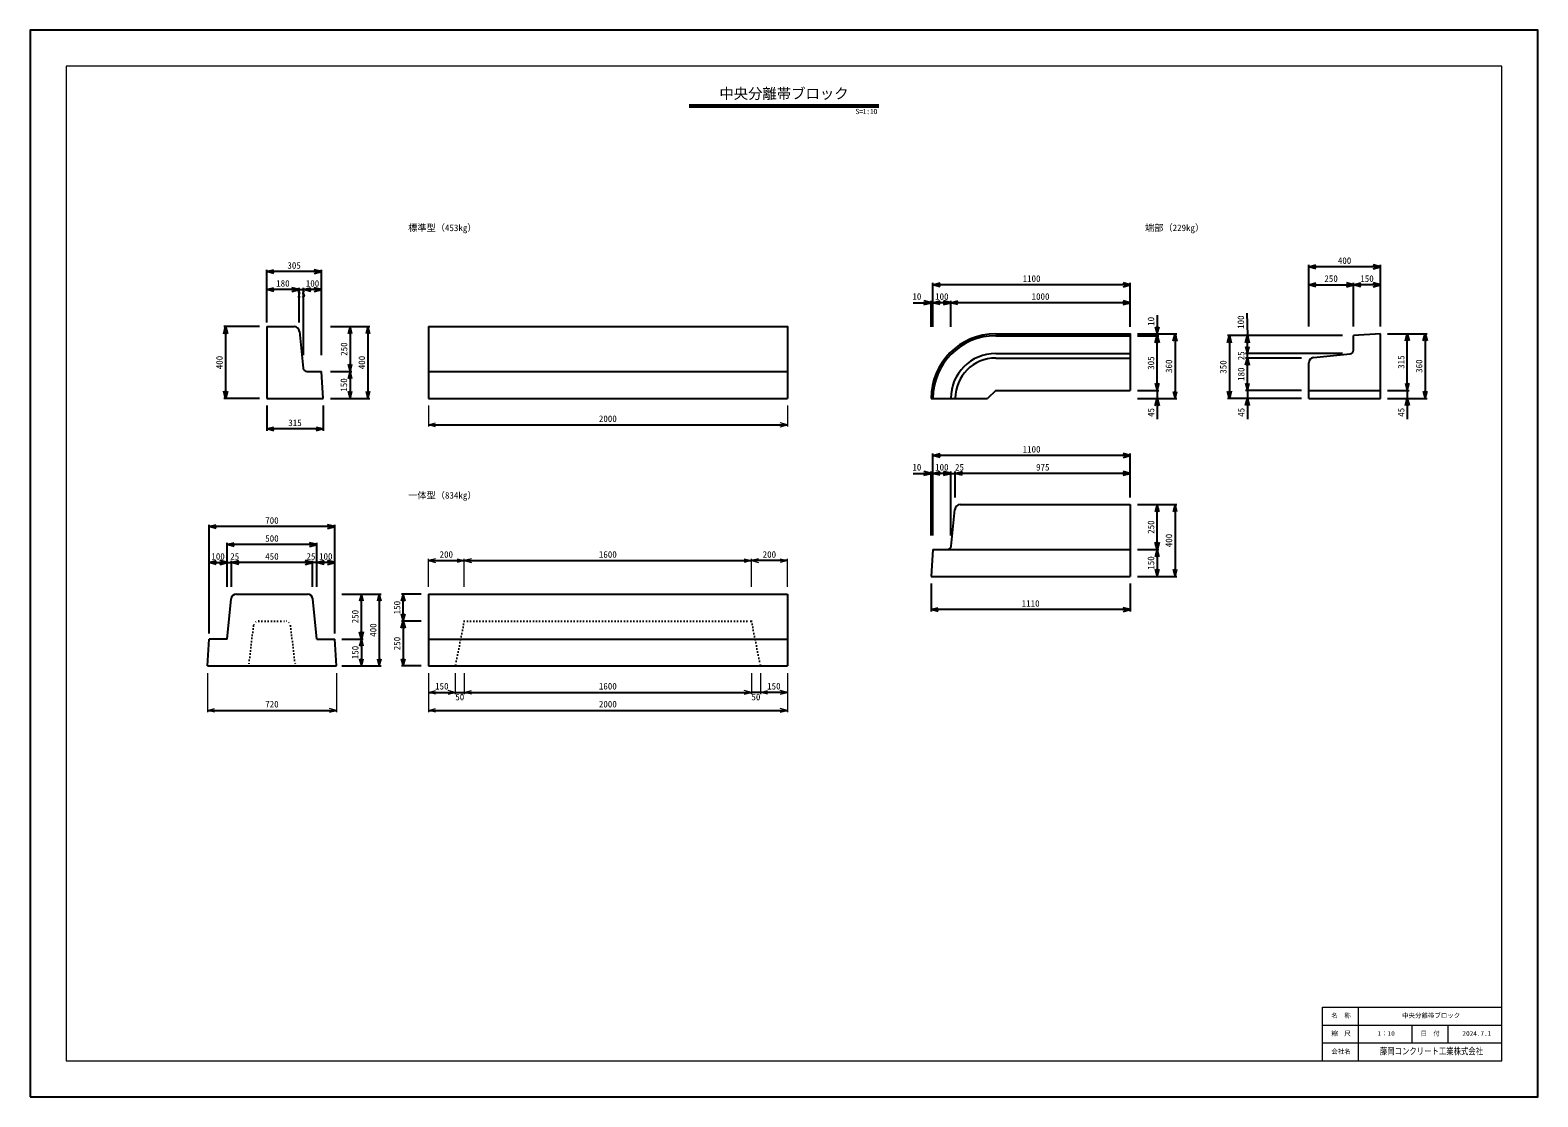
# Model space of a CAD drawing. Units: millimetres, scale not verified. Extents: x -4200 to 4200, y -2970 to 2970.
import ezdxf
from ezdxf.enums import TextEntityAlignment as Align

# ---------------------------------------------------------------- set-up
doc = ezdxf.new("R2010")
doc.units = ezdxf.units.MM
doc.header["$LTSCALE"] = 10
doc.linetypes.add('DOTTED', pattern=[1.75, 0.25, -1.5])
for name, color, linetype, lineweight in [('0-0_DIM', 7, 'Continuous', 25), ('0-1_Defpoints', 5, 'Continuous', 25), ('0-2_OUTLINE', 3, 'Continuous', 25), ('0-3_OUTLINE2', 4, 'DOTTED', 25), ('0-4_TXT', 7, 'Continuous', 25), ('0-5_WAKU', 3, 'Continuous', 13), ('0-6_WAKU-LINE', 7, 'Continuous', 13)]:
    doc.layers.add(name, color=color, linetype=linetype, lineweight=lineweight)
doc.layers.add('0-7_WAKU-TXT', color=7, linetype='Continuous')
doc.styles.add('ＭＳ ゴシック', font='')
doc.styles.get('ＭＳ ゴシック').set_extended_font_data('MS Gothic')

msp = doc.modelspace()

# ---------------------------------------------------------------- linework, layer by layer
at = {"layer": '0-0_DIM'}
for p, q in [((-2881.77, 1341.73), (-2881.77, 1635.33)), ((-2576.77, 1625.33), (-2881.77, 1625.33)), ((-2576.77, 1159.8), (-2576.77, 1635.33)), ((2923.26, 1319.19), (2923.26, 1662.32)), ((3323.26, 1652.32), (2923.26, 1652.32)), ((3323.26, 1319.19), (3323.26, 1662.32)), ((-2701.77, 1525.33), (-2881.77, 1525.33)), ((-2701.77, 1341.73), (-2701.77, 1535.33)), ((-2701.77, 1525.33), (-2676.77, 1525.33)), ((-2676.77, 1159.8), (-2676.77, 1535.33)), ((-2576.77, 1525.33), (-2676.77, 1525.33)), ((829.35, 1318.49), (829.35, 1562.32)), ((1929.35, 1552.32), (829.35, 1552.32)), ((1929.35, 1318.49), (1929.35, 1562.32)), ((2923.26, 1552.32), (3173.26, 1552.32)), ((3173.26, 1319.19), (3173.26, 1562.32)), ((3323.26, 1552.32), (3173.26, 1552.32)), ((719.35, 1452.32), (819.35, 1452.32)), ((819.35, 1318.49), (819.35, 1462.32)), ((829.35, 1452.32), (819.35, 1452.32)), ((929.35, 1452.32), (829.35, 1452.32)), ((929.35, 1318.49), (929.35, 1462.32)), ((1929.35, 1452.32), (929.35, 1452.32)), ((2078.73, 1382.85), (2078.73, 1278.49)), ((2579.28, 1394.09), (2581.48, 1269.19)), ((-2921.77, 1319.19), (-3121.01, 1319.19)), ((-3111.01, 1319.19), (-3111.01, 919.19)), ((-2527.35, 1319.19), (-2307.97, 1319.19)), ((-2417.97, 1319.19), (-2417.97, 1069.19)), ((-2317.97, 1319.19), (-2317.97, 919.19)), ((1969.35, 1278.49), (2188.73, 1278.49)), ((1969.35, 1268.49), (2088.73, 1268.49)), ((2178.73, 1278.49), (2178.73, 918.49)), ((3110.73, 1269.19), (2471.48, 1269.19)), ((2481.48, 1269.19), (2481.48, 919.19)), ((3363.26, 1279.19), (3582.64, 1279.19)), ((3472.64, 964.19), (3472.64, 1279.19)), ((3572.64, 1279.19), (3572.64, 919.19)), ((3110.73, 1169.19), (2571.48, 1169.19)), ((2883.26, 1144.19), (2571.48, 1144.19)), ((2581.48, 964.19), (2581.48, 1144.19)), ((-2527.35, 1069.19), (-2407.97, 1069.19)), ((-2417.97, 1069.19), (-2417.97, 919.19)), ((1969.35, 963.49), (2088.73, 963.49)), ((2078.73, 963.49), (2078.73, 918.49)), ((2883.26, 964.19), (2571.48, 964.19)), ((2581.48, 964.19), (2581.48, 919.19)), ((3363.26, 964.19), (3482.64, 964.19)), ((3472.64, 964.19), (3472.64, 919.19)), ((-2921.77, 919.19), (-3121.01, 919.19)), ((-2881.77, 879.19), (-2881.77, 739.19)), ((-2566.77, 879.19), (-2566.77, 739.19)), ((-2527.35, 919.19), (-2307.97, 919.19)), ((1969.35, 918.49), (2188.73, 918.49)), ((2078.73, 918.49), (2078.73, 803.81)), ((2883.26, 919.19), (2471.48, 919.19)), ((2581.48, 919.19), (2581.48, 804.51)), ((3363.26, 919.19), (3582.64, 919.19)), ((3472.64, 919.19), (3472.64, 804.51)), ((-1981.39, 772.05), (18.61, 772.05)), ((-2566.77, 749.19), (-2881.77, 749.19)), ((829.35, 155.75), (829.35, 611.76)), ((1929.35, 601.76), (829.35, 601.76)), ((1929.35, 367.93), (1929.35, 611.76)), ((819.35, 155.75), (819.35, 511.76)), ((929.35, 155.75), (929.35, 511.76)), ((954.35, 367.93), (954.35, 511.76)), ((719.35, 501.76), (819.35, 501.76)), ((829.35, 501.76), (819.35, 501.76)), ((929.35, 501.76), (829.35, 501.76)), ((929.35, 501.76), (954.35, 501.76)), ((1929.35, 501.76), (954.35, 501.76)), ((1969.35, 327.93), (2188.73, 327.93)), ((2078.73, 77.93), (2078.73, 327.93)), ((2178.73, 327.93), (2178.73, -72.07)), ((-3202.85, -390.59), (-3202.85, 215.16)), ((-2502.85, 205.16), (-3202.85, 205.16)), ((-2502.85, -390.59), (-2502.85, 215.16)), ((-3102.85, -130.59), (-3102.85, 115.16)), ((-2602.85, 105.16), (-3102.85, 105.16)), ((-2602.85, -130.59), (-2602.85, 115.16)), ((-3202.85, 5.16), (-3102.85, 5.16)), ((-3102.85, 5.16), (-3077.85, 5.16)), ((-3077.85, -130.59), (-3077.85, 15.16)), ((-2627.85, 5.16), (-3077.85, 5.16)), ((-2627.85, -130.59), (-2627.85, 15.16)), ((-2602.85, 5.16), (-2627.85, 5.16)), ((-2502.85, 5.16), (-2602.85, 5.16)), ((-1981.39, 15.88), (-1781.39, 15.88)), ((-1781.39, 15.88), (-181.39, 15.88)), ((18.61, 15.88), (-181.39, 15.88)), ((1969.35, 77.93), (2089.11, 77.93)), ((2078.73, 77.93), (2078.73, -72.07)), ((1969.35, -72.07), (2188.73, -72.07)), ((819.35, -112.07), (819.35, -266.86)), ((1929.35, -112.07), (1929.35, -266.86)), ((-2462.85, -170.59), (-2244.7, -170.59)), ((-2354.7, -420.59), (-2354.7, -170.59)), ((-2254.7, -170.59), (-2254.7, -570.59)), ((-2021.39, -170.59), (-2131.54, -170.59)), ((-2121.54, -320.59), (-2121.54, -170.59)), ((-2021.39, -320.59), (-2131.92, -320.59)), ((-2121.54, -320.59), (-2121.54, -570.59)), ((1929.35, -256.86), (819.35, -256.86)), ((-2462.85, -420.59), (-2344.32, -420.59)), ((-2354.7, -420.59), (-2354.7, -570.59)), ((-2462.85, -570.59), (-2244.7, -570.59)), ((-2021.39, -570.59), (-2131.54, -570.59)), ((-1981.39, -717.72), (-1831.39, -717.72)), ((-1831.39, -717.72), (-1781.39, -717.72)), ((-1781.39, -717.72), (-181.39, -717.72)), ((-131.39, -717.72), (-181.39, -717.72)), ((18.61, -717.72), (-131.39, -717.72)), ((-3212.85, -817.72), (-2492.85, -817.72)), ((-1981.39, -817.72), (18.61, -817.72))]:
    msp.add_line(p, q, dxfattribs=at)
at = {"layer": '0-0_DIM', "lineweight": 13}
for p, q in [((-1981.39, 879.19), (-1981.39, 762.05)), ((18.61, 879.19), (18.61, 762.05)), ((-1981.39, -130.59), (-1981.39, 25.88)), ((-1781.39, -130.59), (-1781.39, 25.88)), ((-181.39, -130.59), (-181.39, 25.88)), ((18.61, -130.59), (18.61, 25.88)), ((-3212.85, -610.59), (-3212.85, -827.72)), ((-2492.85, -610.59), (-2492.85, -827.72)), ((-1981.39, -610.59), (-1981.39, -827.72)), ((-1981.39, -610.59), (-1981.39, -727.72)), ((-1831.39, -610.59), (-1831.39, -727.72)), ((-1781.39, -610.59), (-1781.39, -727.72)), ((-181.39, -610.59), (-181.39, -727.72)), ((-131.39, -610.59), (-131.39, -727.72)), ((18.61, -610.59), (18.61, -827.72)), ((18.61, -610.59), (18.61, -727.72))]:
    msp.add_line(p, q, dxfattribs=at)
at = {"layer": '0-0_DIM'}
for points in [[(-2841.77, 1614.62), (-2881.77, 1625.33), (-2841.77, 1636.05)], [(-2616.77, 1614.62), (-2576.77, 1625.33), (-2616.77, 1636.05)], [(2963.26, 1641.6), (2923.26, 1652.32), (2963.26, 1663.04)], [(3283.26, 1641.6), (3323.26, 1652.32), (3283.26, 1663.04)], [(-2841.77, 1514.62), (-2881.77, 1525.33), (-2841.77, 1536.05)], [(-2741.77, 1514.62), (-2701.77, 1525.33), (-2741.77, 1536.05)], [(-2636.77, 1514.62), (-2676.77, 1525.33), (-2636.77, 1536.05)], [(-2616.77, 1514.62), (-2576.77, 1525.33), (-2616.77, 1536.05)], [(869.35, 1541.6), (829.35, 1552.32), (869.35, 1563.04)], [(1889.35, 1541.6), (1929.35, 1552.32), (1889.35, 1563.04)], [(2963.26, 1541.6), (2923.26, 1552.32), (2963.26, 1563.04)], [(3133.26, 1541.6), (3173.26, 1552.32), (3133.26, 1563.04)], [(3213.26, 1541.6), (3173.26, 1552.32), (3213.26, 1563.04)], [(3283.26, 1541.6), (3323.26, 1552.32), (3283.26, 1563.04)], [(779.35, 1441.6), (819.35, 1452.32), (779.35, 1463.04)], [(869.35, 1441.6), (829.35, 1452.32), (869.35, 1463.04)], [(889.35, 1441.6), (929.35, 1452.32), (889.35, 1463.04)], [(969.35, 1441.6), (929.35, 1452.32), (969.35, 1463.04)], [(1889.35, 1441.6), (1929.35, 1452.32), (1889.35, 1463.04)], [(-3121.72, 1279.19), (-3111.01, 1319.19), (-3100.29, 1279.19)], [(-2407.26, 1279.19), (-2417.97, 1319.19), (-2428.69, 1279.19)], [(-2307.26, 1279.19), (-2317.97, 1319.19), (-2328.69, 1279.19)], [(2068.01, 1318.49), (2078.73, 1278.49), (2089.45, 1318.49)], [(2068.01, 1228.49), (2078.73, 1268.49), (2089.45, 1228.49)], [(2078.73, 963.49), (2078.73, 1268.49), (2078.73, 1278.49)], [(2168.01, 1238.49), (2178.73, 1278.49), (2189.45, 1238.49)], [(2470.76, 1229.19), (2481.48, 1269.19), (2492.19, 1229.19)], [(2570.76, 1229.19), (2581.48, 1269.19), (2592.19, 1229.19)], [(2581.48, 1144.19), (2581.48, 1169.19), (2581.48, 1269.19)], [(3461.92, 1239.19), (3472.64, 1279.19), (3483.36, 1239.19)], [(3561.92, 1239.19), (3572.64, 1279.19), (3583.36, 1239.19)], [(2570.76, 1209.19), (2581.48, 1169.19), (2592.19, 1209.19)], [(-2428.69, 1109.19), (-2417.97, 1069.19), (-2407.26, 1109.19)], [(2570.76, 1104.19), (2581.48, 1144.19), (2592.19, 1104.19)], [(-2407.26, 1029.19), (-2417.97, 1069.19), (-2428.69, 1029.19)], [(-3100.29, 959.19), (-3111.01, 919.19), (-3121.72, 959.19)], [(-2428.69, 959.19), (-2417.97, 919.19), (-2407.26, 959.19)], [(-2328.69, 959.19), (-2317.97, 919.19), (-2307.26, 959.19)], [(2068.01, 1003.49), (2078.73, 963.49), (2089.45, 1003.49)], [(2168.01, 958.49), (2178.73, 918.49), (2189.45, 958.49)], [(2492.19, 959.19), (2481.48, 919.19), (2470.76, 959.19)], [(2570.76, 1004.19), (2581.48, 964.19), (2592.19, 1004.19)], [(3461.92, 1004.19), (3472.64, 964.19), (3483.36, 1004.19)], [(3561.92, 959.19), (3572.64, 919.19), (3583.36, 959.19)], [(2068.01, 878.49), (2078.73, 918.49), (2089.45, 878.49)], [(2570.76, 879.19), (2581.48, 919.19), (2592.19, 879.19)], [(3461.92, 879.19), (3472.64, 919.19), (3483.36, 879.19)], [(-2841.77, 738.47), (-2881.77, 749.19), (-2841.77, 759.91)], [(-2606.77, 759.91), (-2566.77, 749.19), (-2606.77, 738.47)], [(869.35, 591.04), (829.35, 601.76), (869.35, 612.48)], [(1889.35, 591.04), (1929.35, 601.76), (1889.35, 612.48)], [(779.35, 491.04), (819.35, 501.76), (779.35, 512.48)], [(869.35, 491.04), (829.35, 501.76), (869.35, 512.48)], [(889.35, 491.04), (929.35, 501.76), (889.35, 512.48)], [(994.35, 491.04), (954.35, 501.76), (994.35, 512.48)], [(1889.35, 491.04), (1929.35, 501.76), (1889.35, 512.48)], [(2089.45, 287.93), (2078.73, 327.93), (2068.01, 287.93)], [(2189.45, 287.93), (2178.73, 327.93), (2168.01, 287.93)], [(-3162.85, 194.44), (-3202.85, 205.16), (-3162.85, 215.88)], [(-2542.85, 194.44), (-2502.85, 205.16), (-2542.85, 215.88)], [(-3062.85, 94.44), (-3102.85, 105.16), (-3062.85, 115.88)], [(-2642.85, 94.44), (-2602.85, 105.16), (-2642.85, 115.88)], [(2089.45, 117.93), (2078.73, 77.93), (2068.01, 117.93)], [(-3162.85, -5.56), (-3202.85, 5.16), (-3162.85, 15.88)], [(-3142.85, -5.56), (-3102.85, 5.16), (-3142.85, 15.88)], [(-3037.85, -5.56), (-3077.85, 5.16), (-3037.85, 15.88)], [(-2667.85, -5.56), (-2627.85, 5.16), (-2667.85, 15.88)], [(-2562.85, -5.56), (-2602.85, 5.16), (-2562.85, 15.88)], [(-2542.85, -5.56), (-2502.85, 5.16), (-2542.85, 15.88)], [(2089.45, 37.93), (2078.73, 77.93), (2068.01, 37.93)], [(2068.01, -32.07), (2078.73, -72.07), (2089.45, -32.07)], [(2168.01, -32.07), (2178.73, -72.07), (2189.45, -32.07)], [(-2343.98, -210.59), (-2354.7, -170.59), (-2365.41, -210.59)], [(-2243.98, -210.59), (-2254.7, -170.59), (-2265.41, -210.59)], [(-2110.82, -210.59), (-2121.54, -170.59), (-2132.26, -210.59)], [(859.35, -267.58), (819.35, -256.86), (859.35, -246.14)], [(1889.35, -267.58), (1929.35, -256.86), (1889.35, -246.14)], [(-2132.26, -280.59), (-2121.54, -320.59), (-2110.82, -280.59)], [(-2132.26, -360.59), (-2121.54, -320.59), (-2110.82, -360.59)], [(-2343.98, -380.59), (-2354.7, -420.59), (-2365.41, -380.59)], [(-2343.98, -460.59), (-2354.7, -420.59), (-2365.41, -460.59)], [(-2365.41, -530.59), (-2354.7, -570.59), (-2343.98, -530.59)], [(-2265.41, -530.59), (-2254.7, -570.59), (-2243.98, -530.59)], [(-2132.26, -530.59), (-2121.54, -570.59), (-2110.82, -530.59)]]:
    msp.add_lwpolyline(points, dxfattribs=at)
at = {"layer": '0-0_DIM', "lineweight": 13}
for points in [[(-1941.39, 761.34), (-1981.39, 772.05), (-1941.39, 782.77)], [(-21.39, 761.34), (18.61, 772.05), (-21.39, 782.77)], [(-1941.39, 26.6), (-1981.39, 15.88), (-1941.39, 5.16)], [(-1821.39, 26.6), (-1781.39, 15.88), (-1821.39, 5.16)], [(-1741.39, 26.6), (-1781.39, 15.88), (-1741.39, 5.16)], [(-221.39, 26.6), (-181.39, 15.88), (-221.39, 5.16)], [(-141.39, 26.6), (-181.39, 15.88), (-141.39, 5.16)], [(-21.39, 26.6), (18.61, 15.88), (-21.39, 5.16)], [(-1941.39, -728.44), (-1981.39, -717.72), (-1941.39, -707)], [(-1871.39, -728.44), (-1831.39, -717.72), (-1871.39, -707)], [(-1741.39, -728.44), (-1781.39, -717.72), (-1741.39, -707)], [(-221.39, -728.44), (-181.39, -717.72), (-221.39, -707)], [(-91.39, -728.44), (-131.39, -717.72), (-91.39, -707)], [(-21.39, -728.44), (18.61, -717.72), (-21.39, -707)], [(-3172.85, -828.44), (-3212.85, -817.72), (-3172.85, -807)], [(-2532.85, -828.44), (-2492.85, -817.72), (-2532.85, -807)], [(-1941.39, -828.44), (-1981.39, -817.72), (-1941.39, -807)], [(-21.39, -828.44), (18.61, -817.72), (-21.39, -807)]]:
    msp.add_lwpolyline(points, dxfattribs=at)
at = {"layer": '0-1_Defpoints'}
msp.add_lwpolyline([(-4200, -2970), (4200, -2970), (4200, 2970), (-4200, 2970)], close=True, dxfattribs=at)
at = {"layer": '0-2_OUTLINE'}
for p, q in [((-2881.77, 1319.19), (-2728.92, 1319.19)), ((-2881.77, 1319.19), (-2881.77, 919.19)), ((-2699.07, 1292.17), (-2678.57, 1087.2)), ((-1981.39, 1319.19), (-1981.39, 919.19)), ((1179.35, 1268.49), (1929.35, 1268.49)), ((3323.26, 1279.19), (3173.26, 1269.19)), ((3173.26, 1187.29), (3173.26, 1269.19)), ((3323.26, 919.19), (3323.26, 1279.19)), ((1179.35, 1169.19), (1929.35, 1169.19)), ((1179.35, 1144.19), (1929.35, 1144.19)), ((2923.26, 919.19), (2923.26, 1117.04)), ((2950.28, 1146.89), (3155.25, 1167.39)), ((-2658.67, 1069.19), (-2576.77, 1069.19)), ((-2566.77, 919.19), (-2576.77, 1069.19)), ((-1981.39, 1069.19), (18.61, 1069.19)), ((1179.35, 963.49), (1134.35, 918.49)), ((1179.35, 963.49), (1929.35, 963.49)), ((2923.26, 964.19), (3323.26, 964.19)), ((-2881.77, 919.19), (-2566.77, 919.19)), ((-1981.39, 919.19), (18.61, 919.19)), ((819.35, 918.49), (1134.35, 918.49)), ((2923.26, 919.19), (3323.26, 919.19)), ((931.15, 95.94), (951.65, 300.92)), ((981.5, 327.93), (1929.35, 327.93)), ((1929.35, 327.93), (1929.35, -72.07)), ((829.35, 77.93), (819.35, -72.07)), ((829.35, 77.93), (1929.35, 77.93)), ((819.35, -72.07), (1929.35, -72.07)), ((-3102.85, -420.59), (-3080.55, -197.6)), ((-3050.7, -170.59), (-2655, -170.59)), ((-2602.85, -420.59), (-2625.15, -197.6)), ((-1981.39, -170.59), (18.61, -170.59)), ((-1981.39, -170.59), (-1981.39, -570.59)), ((18.61, -170.59), (18.61, -570.59)), ((-3212.85, -570.59), (-3202.85, -420.59)), ((-3102.85, -420.59), (-3202.85, -420.59)), ((-2602.85, -420.59), (-2502.85, -420.59)), ((-2492.85, -570.59), (-2502.85, -420.59)), ((-1981.39, -420.59), (18.61, -420.59)), ((-3212.85, -570.59), (-2492.85, -570.59)), ((-1981.39, -570.59), (18.61, -570.59))]:
    msp.add_line(p, q, dxfattribs=at)
for points in [[(-1981.39, 1319.19), (18.61, 1319.19), (18.61, 919.19)], [(1179.35, 1278.49), (1929.35, 1278.49), (1929.35, 963.49)]]:
    msp.add_lwpolyline(points, dxfattribs=at)
for centre, radius, start, end in [((-2728.92, 1289.19), 30, 5.71059, 90), ((1179.35, 918.49), 360, 90, 180), ((1179.35, 918.49), 350, 90, 180), ((3153.26, 1187.29), 20, 275.71059, 0), ((1179.35, 919.19), 250, 90, 180), ((1179.35, 919.19), 225, 90, 180), ((2953.26, 1117.04), 30, 95.71059, 180), ((-2658.67, 1089.19), 20, 185.71059, 270), ((981.5, 297.93), 30, 90, 174.28941), ((911.25, 97.93), 20, 270, 354.28941), ((-3050.7, -200.59), 30, 90, 174.28941), ((-2655, -200.59), 30, 5.71059, 90)]:
    msp.add_arc(centre, radius, start, end, dxfattribs=at)
at = {"layer": '0-3_OUTLINE2'}
for p, q in [((-2926.24, -320.59), (-2779.47, -320.59)), ((-1781.39, -320.59), (-1831.39, -570.59)), ((-2956.02, -347.01), (-2982.85, -570.59)), ((-2749.68, -347.01), (-2722.85, -570.59))]:
    msp.add_line(p, q, dxfattribs=at)
msp.add_lwpolyline([(-1781.39, -320.59), (-181.39, -320.59), (-131.39, -570.59)], dxfattribs=at)
for centre, start, end in [((-2926.24, -350.59), 90, 173.15723), ((-2779.47, -350.59), 6.84277, 90)]:
    msp.add_arc(centre, 30, start, end, dxfattribs=at)
at = {"layer": '0-4_TXT'}
for p, q in [((-528.71, 2553.33), (528.71, 2553.33)), ((-528.71, 2543.73), (528.71, 2543.73))]:
    msp.add_line(p, q, dxfattribs=at)
at = {"layer": '0-5_WAKU'}
for p, q in [((3000, -2470), (4000, -2470)), ((3000, -2770), (3000, -2470))]:
    msp.add_line(p, q, dxfattribs=at)
msp.add_lwpolyline([(-4000, -2770), (4000, -2770), (4000, 2770), (-4000, 2770)], close=True, dxfattribs=at)
at = {"layer": '0-6_WAKU-LINE'}
for p, q in [((3200, -2770), (3200, -2470)), ((3000, -2570), (4000, -2570)), ((3500, -2670), (3500, -2570)), ((3700, -2670), (3700, -2570)), ((3000, -2670), (4000, -2670))]:
    msp.add_line(p, q, dxfattribs=at)

# ---------------------------------------------------------------- texts
at = {"layer": '0-0_DIM', "style": 'ＭＳ ゴシック'}
for s, p in [('400', (3085.76, 1657.32)), ('305', (-2766.77, 1630.33)), ('1100', (1329.35, 1557.32)), ('250', (3010.76, 1557.32)), ('150', (3210.76, 1557.32)), ('180', (-2829.27, 1530.33)), ('25', (-2714.27, 1470.33)), ('100', (-2664.27, 1530.33)), ('10', (715.3, 1457.32)), ('100', (841.85, 1457.32)), ('1000', (1379.35, 1457.32)), ('315', (-2761.77, 754.19)), ('2000', (-1031.39, 777.05)), ('1100', (1329.35, 606.76)), ('10', (715.3, 506.76)), ('100', (841.85, 506.76)), ('25', (953.09, 506.76)), ('975', (1404.35, 506.76)), ('700', (-2890.35, 210.16)), ('500', (-2890.35, 110.16)), ('100', (-3190.35, 10.16)), ('25', (-3085.35, 10.16)), ('450', (-2890.35, 10.16)), ('25', (-2660.35, 10.16)), ('100', (-2590.35, 10.16)), ('200', (-1918.89, 20.88)), ('1600', (-1031.39, 20.88)), ('200', (-118.89, 20.88)), ('1110', (1324.35, -251.86)), ('150', (-1943.89, -712.72)), ('1600', (-1031.39, -712.72)), ('150', (-93.89, -712.72)), ('50', (-1831.39, -772.72)), ('50', (-181.39, -772.72)), ('720', (-2890.35, -812.72)), ('2000', (-1031.39, -812.72))]:
    msp.add_text(s, height=36.66, dxfattribs=at).set_placement(p, align=Align.BOTTOM_LEFT)
for s, p in [('10', (2073.73, 1323.51)), ('100', (2574.28, 1306.59)), ('250', (-2422.21, 1156.69)), ('25', (2576.48, 1131.69)), ('400', (-3116.01, 1081.69)), ('400', (-2322.97, 1081.69)), ('305', (2073.73, 1078.49)), ('360', (2173.73, 1060.99)), ('350', (2476.48, 1056.69)), ('315', (3467.64, 1084.19)), ('360', (3567.64, 1061.69)), ('150', (-2422.97, 956.69)), ('180', (2576.48, 1016.69)), ('45', (2073.73, 816.25)), ('45', (2576.48, 816.95)), ('45', (3467.64, 816.95)), ('250', (2073.73, 165.43)), ('400', (2173.73, 90.43)), ('150', (2073.73, -34.57)), ('150', (-2126.54, -283.09)), ('250', (-2359.7, -333.09)), ('400', (-2259.7, -408.09)), ('250', (-2126.54, -483.09)), ('150', (-2359.7, -533.09))]:
    msp.add_text(s, height=36.66, rotation=90, dxfattribs=at).set_placement(p, align=Align.BOTTOM_LEFT)
at = {"layer": '0-4_TXT', "style": 'ＭＳ ゴシック'}
for s, height, p in [('中央分離帯ブロック', 58.65, (-360, 2570)), ('S', 29.33, (397.82, 2493.65)), ('=', 29.33, (417.82, 2493.65)), ('1', 29.33, (437.82, 2493.65)), (':', 29.33, (457.82, 2493.65)), ('1', 29.33, (477.82, 2493.65)), ('0', 29.33, (497.82, 2493.65)), ('標準型（453kg）', 36.66, (-2094.06, 1839.94)), ('端部（229kg）', 36.66, (2011.31, 1839.94)), ('一体型（834kg）', 36.66, (-2094.06, 350.16))]:
    msp.add_text(s, height=height, dxfattribs=at).set_placement(p, align=Align.BOTTOM_LEFT)
at = {"layer": '0-7_WAKU-TXT', "style": 'ＭＳ ゴシック'}
for s, p in [('名\u3000称', (3049.95, -2537.5)), ('中央分離帯ブロック', (3444, -2537.5)), ('縮\u3000尺', (3049.95, -2637.5)), ('日\u3000付', (3545.95, -2637.5)), ('1：10', (3306.75, -2637.5)), ('2024.7.1', (3780, -2637.5)), ('会社名', (3049.95, -2737.5))]:
    msp.add_text(s, height=25.66, dxfattribs=at).set_placement(p, align=Align.BOTTOM_LEFT)
at = {"layer": '0-7_WAKU-TXT', "style": 'ＭＳ ゴシック', "width": 0.8}
msp.add_text('藤岡コンクリート工業株式会社', height=36.66, dxfattribs=at).set_placement((3320, -2745), align=Align.BOTTOM_LEFT)

doc.saveas('drawing.dxf')
